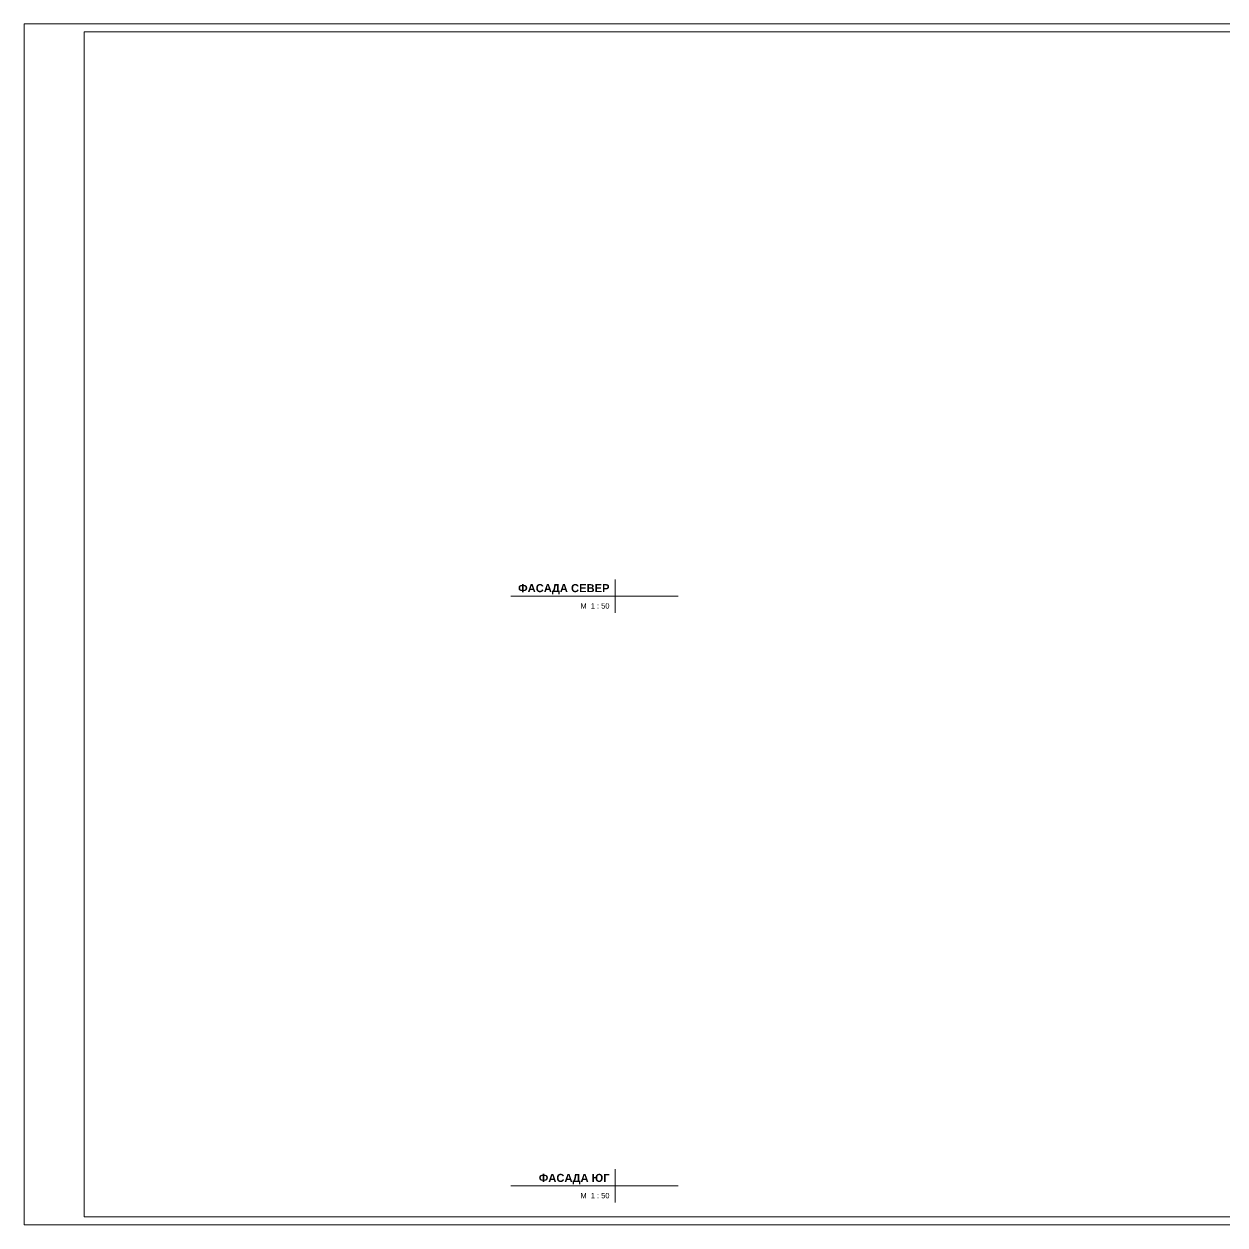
# Model space of a CAD drawing. Header units: centimetres. Extents: x -1116 to 3384, y -1733 to 517.
# Drawn here: x -1116 to 1134, y -1733 to 517 of the extents above; entities that cross this region are included whole.
import ezdxf

# ---------------------------------------------------------------- set-up
doc = ezdxf.new("R2010")
doc.units = ezdxf.units.CM
doc.layers.add('G-ANNO-TTLB', color=7, linetype='Continuous', lineweight=9)
doc.styles.add('Arial', font='arial.ttf', dxfattribs={"height": 0.2})
doc.styles.add('Arial_B', font='arialbd.ttf', dxfattribs={"height": 0.3})

# ---------------------------------------------------------------- blocks, each defined once
blk = doc.blocks.new('TEC_ОФИЦИАЛНА РАМКА - TEC_ОФИЦИАЛНА РАМКА-2548457-СГРАДА ТИП III - ФАСАДИ')
at = {"layer": 'G-ANNO-TTLB'}
for p, q in [((-48.379, 40.554), (-48.379, -4.446)), ((41.621, 40.554), (-48.379, 40.554)), ((-46.129, -4.146), (-46.129, 40.254)), ((-46.129, 40.254), (41.321, 40.254)), ((-48.379, -4.446), (41.621, -4.446)), ((41.321, -4.146), (-46.129, -4.146))]:
    blk.add_line(p, q, dxfattribs=at)
blk = doc.blocks.new('Viewport - TYPE-NAME SCALE LEVEL-1451543-СГРАДА ТИП III - ФАСАДИ')
at = {"layer": 'G-ANNO-TTLB'}
for p, q in [((0, -0.627), (0, 0.627)), ((2.363, 0), (-3.913, 0))]:
    blk.add_line(p, q, dxfattribs=at)

msp = doc.modelspace()

# ---------------------------------------------------------------- block references
at = {"layer": 'G-ANNO-TTLB', "xscale": 50, "yscale": 50, "zscale": 50}
msp.add_blockref('TEC_ОФИЦИАЛНА РАМКА - TEC_ОФИЦИАЛНА РАМКА-2548457-СГРАДА ТИП III - ФАСАДИ', (1302.8, -1510.4), dxfattribs=at)

# ---------------------------------------------------------------- next in the draw order: block references
for p in [(-8.5, -554.7), (-8.5, -1659.5)]:
    msp.add_blockref('Viewport - TYPE-NAME SCALE LEVEL-1451543-СГРАДА ТИП III - ФАСАДИ', p, dxfattribs=at)

# ---------------------------------------------------------------- next in the draw order: texts
at = {"layer": 'G-ANNO-TTLB', "attachment_point": 6, "line_spacing_factor": 0.936439}
for s, insert, char_height, width, style in [('\\pt60,120,180,240,300,360,420,480,540,600,660,720,780,840,900,960,1020,1080,1140,1200,1260,1320,1380,1440,1500,1560,1620,1680,1740,1800,1860,1920;{\\fArial|b1|i0|c204|p34;ФАСАДА СЕВЕР}', (-19.2, -541.8), 15, 172.3, 'Arial_B'), ('\\pt60,120,180,240,300,360,420,480,540,600,660,720,780,840,900,960,1020,1080,1140,1200,1260,1320,1380,1440,1500,1560,1620,1680,1740,1800,1860,1920;M  1 : 50', (-19.3, -573), 10, 55.25, 'Arial'), ('\\pt60,120,180,240,300,360,420,480,540,600,660,720,780,840,900,960,1020,1080,1140,1200,1260,1320,1380,1440,1500,1560,1620,1680,1740,1800,1860,1920;{\\fArial|b1|i0|c204|p34;ФАСАДА ЮГ}', (-19.2, -1646.7), 15, 132.95, 'Arial_B'), ('\\pt60,120,180,240,300,360,420,480,540,600,660,720,780,840,900,960,1020,1080,1140,1200,1260,1320,1380,1440,1500,1560,1620,1680,1740,1800,1860,1920;M  1 : 50', (-19.3, -1677.8), 10, 55.25, 'Arial')]:
    msp.add_mtext(s, dxfattribs=dict(at, insert=insert, char_height=char_height, width=width, style=style))

doc.saveas('drawing.dxf')
